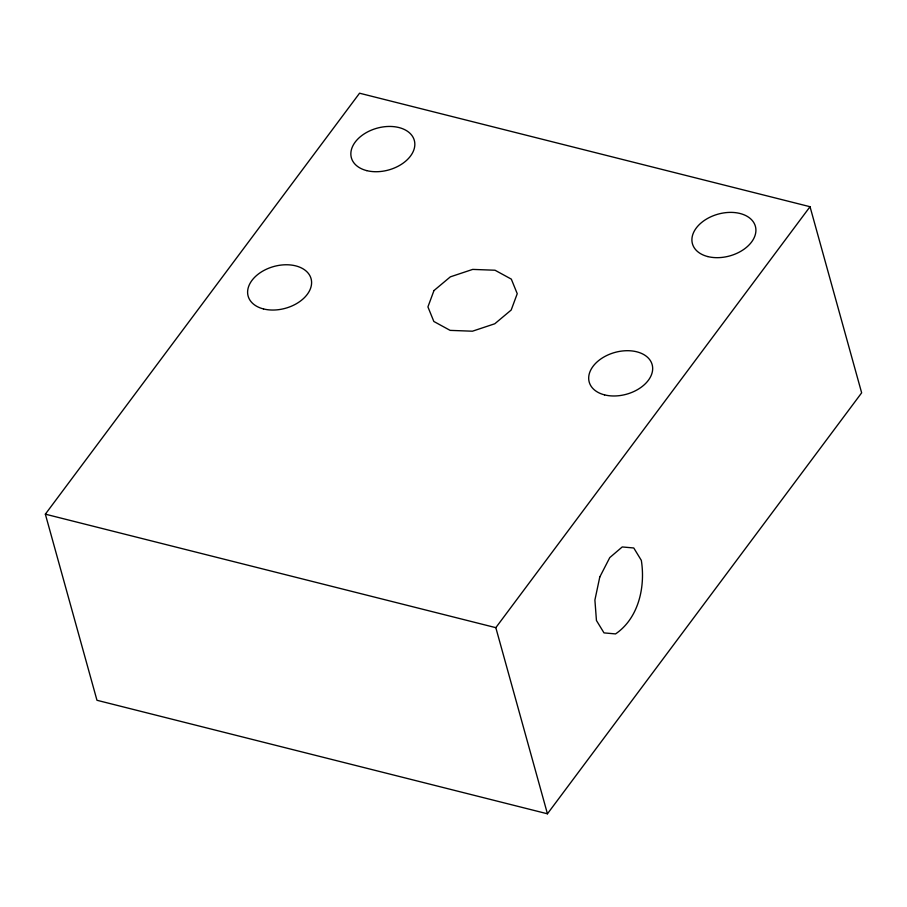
<?xml version="1.0" encoding="UTF-8"?>
<svg xmlns="http://www.w3.org/2000/svg" width="907" height="907" viewBox="0 0 907 907"><rect width="100%" height="100%" fill="white"/><g stroke="black" fill="none" stroke-linecap="round" stroke-linejoin="round"><path stroke-width="1.36" d="M45.35 514.167L359.557 93.206L810.03 206.717L861.65 392.833L547.443 813.794L96.97 700.283L45.35 514.167L495.823 627.667L547.443 813.794M495.823 627.667L810.03 206.717M599.776 577.022L594.901 600.049L596.443 620.501L604.005 632.893L615.558 633.914C638.721 618.121 645.512 586.761 641.328 560.367L633.766 547.975L622.225 546.955L609.776 557.59L599.776 577.022M433.965 290.569L427.923 306.906L433.841 321.475L450.133 330.375L472.445 331.202L494.791 323.765L511.185 310.035L517.239 293.698L511.321 279.129L495.018 270.229L472.706 269.402L450.36 276.839L433.965 290.569M366.757 170.629A32.663 21.689 -15.5 0 0 414.839 144.349A32.663 21.689 -15.5 0 0 366.916 132.275A32.663 21.689 -15.5 0 0 366.757 170.629M707.823 256.579A32.663 21.689 -15.5 0 0 755.916 230.287A32.663 21.689 -15.5 0 0 707.993 218.213A32.663 21.689 -15.5 0 0 707.823 256.579M604.584 394.885A32.663 21.689 -15.5 0 0 652.677 368.605A32.663 21.689 -15.5 0 0 604.754 356.53A32.663 21.689 -15.5 0 0 604.584 394.885M263.518 308.947A32.663 21.689 -15.5 0 0 311.6 282.667A32.663 21.689 -15.5 0 0 263.676 270.592A32.663 21.689 -15.5 0 0 263.518 308.947"/></g></svg>
